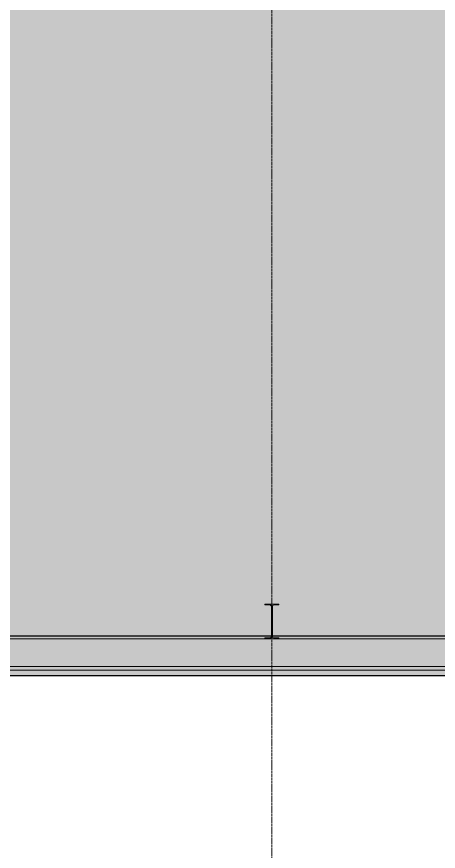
# Model space of a CAD drawing. Header units: inches. Extents: x -214893 to 4876, y -128673 to 1880.
# Drawn here: x 636.9 to 758.1, y -749.5 to -509.8 of the extents above; entities that cross this region are included whole.
import ezdxf

# ---------------------------------------------------------------- set-up
doc = ezdxf.new("R2010")
doc.units = ezdxf.units.IN
doc.header["$MEASUREMENT"] = 0
doc.linetypes.add('Grid Line 1_2_', pattern=[0.875, 0.5, -0.125, 0.125, -0.125])
for name, color, linetype, lineweight in [('A-DETL-GENF', 92, 'Continuous', 9), ('A-WALL', 113, 'Continuous', 9), ('L-SITE-WALL', 31, 'Continuous', 9), ('S-COLS', 52, 'Continuous', 9), ('S-GRID', 1, 'Continuous', 9)]:
    doc.layers.add(name, color=color, linetype=linetype, lineweight=lineweight)

# ---------------------------------------------------------------- blocks, each defined once
blk = doc.blocks.new('Open Source Metal Building_Exterior_rvt-1-Floor Plan - Warehouse')
at = {"layer": 'A-WALL', "color": 7}
for p, q in [((1138.4, -688.46), (421.56, -688.46)), ((1138.4, -696.46), (421.56, -696.46)), ((1138.4, -697.46), (421.56, -697.46))]:
    blk.add_line(p, q, dxfattribs=at)
at = {"layer": 'L-SITE-WALL', "color": 250, "lineweight": 25}
for p, q in [((1138.4, -687.71), (421.56, -687.71)), ((421.56, -698.96), (1138.4, -698.96))]:
    blk.add_line(p, q, dxfattribs=at)
at = {"layer": 'S-COLS', "color": 50, "lineweight": 15}
for p, q in [((712.31, -678.47), (708.31, -678.47)), ((708.31, -678.47), (708.31, -678.74)), ((708.31, -678.74), (709.65, -678.74)), ((710.2, -679.28), (710.2, -687.66)), ((710.43, -687.66), (710.43, -679.28)), ((710.97, -678.74), (712.31, -678.74)), ((712.31, -678.74), (712.31, -678.47)), ((709.65, -688.2), (708.31, -688.2)), ((708.31, -688.2), (708.31, -688.47)), ((708.31, -688.47), (712.31, -688.47)), ((712.31, -688.2), (710.97, -688.2)), ((712.31, -688.47), (712.31, -688.2))]:
    blk.add_line(p, q, dxfattribs=at)
for centre, start, end in [((709.65, -679.28), 0, 90), ((710.97, -679.28), 90, 180), ((709.65, -687.66), 270, 0), ((710.97, -687.66), 180, 270)]:
    blk.add_arc(centre, 0.543, start, end, dxfattribs=at)
at = {"layer": 'S-GRID', "linetype": 'Grid Line 1_2_'}
for p, q in [((710.31, 1879.93), (710.31, -999.48)), ((4876.31, -696.46), (-2389.53, -696.46))]:
    blk.add_line(p, q, dxfattribs=at)

msp = doc.modelspace()

# ---------------------------------------------------------------- hatches: boundary and pattern name
at = {"layer": 'A-DETL-GENF'}
msp.add_hatch(color=7, dxfattribs=at).paths.add_polyline_path([(1589.15, -698.96), (4354.81, -698.96), (4354.81, 1706.04), (-2274.19, 1706.04), (-2274.19, -698.96), (1585.74, -698.96)], flags=0)

# ---------------------------------------------------------------- next in the draw order: block references
at = {"lineweight": 5}
msp.add_blockref('Open Source Metal Building_Exterior_rvt-1-Floor Plan - Warehouse', (0, 0), dxfattribs=at)

doc.saveas('drawing.dxf')
